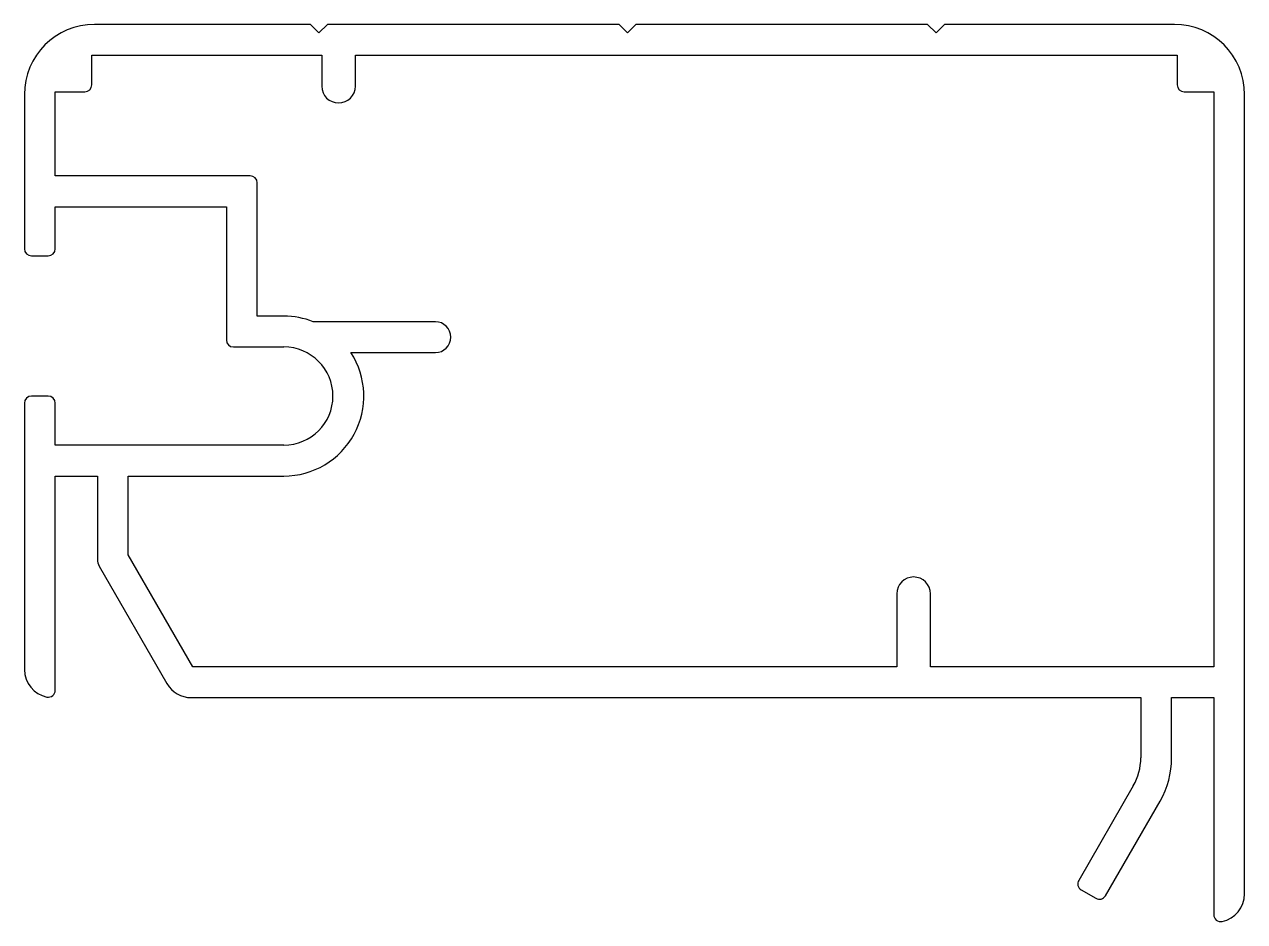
# Model space of a CAD drawing. Extents: x 2763.7 to 2807.2, y 1457.1 to 1489.1.
import ezdxf

# ---------------------------------------------------------------- set-up
doc = ezdxf.new("R2010")
doc.units = 0
doc.layers.get('0').update_dxf_attribs({"linetype": 'CONTINUOUS'})

msp = doc.modelspace()

# ---------------------------------------------------------------- linework, layer by layer
for p, q in [((2773.874, 1489.126), (2766.174, 1489.126)), ((2774.174, 1488.826), (2773.874, 1489.126)), ((2774.474, 1489.126), (2774.174, 1488.826)), ((2784.874, 1489.126), (2774.474, 1489.126)), ((2785.174, 1488.826), (2784.874, 1489.126)), ((2785.474, 1489.126), (2785.174, 1488.826)), ((2795.874, 1489.126), (2785.474, 1489.126)), ((2796.174, 1488.826), (2795.874, 1489.126)), ((2796.474, 1489.126), (2796.174, 1488.826)), ((2804.674, 1489.126), (2796.474, 1489.126)), ((2766.074, 1486.976), (2766.074, 1488.026)), ((2766.074, 1488.026), (2774.274, 1488.026)), ((2774.274, 1488.026), (2774.274, 1486.926)), ((2775.474, 1486.926), (2775.474, 1488.026)), ((2775.474, 1488.026), (2804.774, 1488.026)), ((2804.774, 1488.026), (2804.774, 1486.976)), ((2763.674, 1486.626), (2763.674, 1481.126)), ((2764.774, 1483.726), (2764.774, 1486.726)), ((2764.774, 1486.726), (2765.824, 1486.726)), ((2805.024, 1486.726), (2806.074, 1486.726)), ((2806.074, 1486.726), (2806.074, 1466.226)), ((2807.174, 1458.126), (2807.174, 1486.626)), ((2771.724, 1483.726), (2764.774, 1483.726)), ((2771.974, 1478.726), (2771.974, 1483.476)), ((2764.774, 1481.126), (2764.774, 1482.626)), ((2764.774, 1482.626), (2770.874, 1482.626)), ((2770.874, 1482.626), (2770.874, 1477.876)), ((2763.924, 1480.876), (2764.524, 1480.876)), ((2772.924, 1478.726), (2771.974, 1478.726)), ((2778.324, 1478.526), (2773.973, 1478.526)), ((2771.124, 1477.626), (2772.924, 1477.626)), ((2775.316, 1477.426), (2778.324, 1477.426)), ((2763.674, 1475.626), (2763.674, 1466.126)), ((2764.524, 1475.876), (2763.924, 1475.876)), ((2764.774, 1474.126), (2764.774, 1475.626)), ((2772.924, 1474.126), (2764.774, 1474.126)), ((2764.774, 1465.391), (2764.774, 1473.026)), ((2764.774, 1473.026), (2766.274, 1473.026)), ((2766.274, 1473.026), (2766.274, 1470.06)), ((2767.374, 1470.221), (2767.374, 1473.026)), ((2767.374, 1473.026), (2772.924, 1473.026)), ((2769.68, 1466.226), (2767.374, 1470.221)), ((2766.341, 1469.81), (2768.757, 1465.626)), ((2794.774, 1468.826), (2794.774, 1466.226)), ((2795.974, 1466.226), (2795.974, 1468.826)), ((2794.774, 1466.226), (2769.68, 1466.226)), ((2806.074, 1466.226), (2795.974, 1466.226)), ((2769.623, 1465.126), (2803.474, 1465.126)), ((2803.474, 1465.126), (2803.474, 1462.983)), ((2804.574, 1462.983), (2804.574, 1465.126)), ((2804.574, 1465.126), (2806.074, 1465.126)), ((2806.074, 1465.126), (2806.074, 1457.391)), ((2803.206, 1461.983), (2801.26, 1458.612)), ((2802.212, 1458.062), (2804.159, 1461.433)), ((2801.351, 1458.271), (2801.871, 1457.971))]:
    msp.add_line(p, q)
for centre, radius, start, end in [((2766.174, 1486.626), 2.5, 90, 180), ((2804.674, 1486.626), 2.5, 0, 90), ((2765.824, 1486.976), 0.25, 270, 0), ((2774.874, 1486.926), 0.6, 180, 0), ((2805.024, 1486.976), 0.25, 180, 270), ((2771.724, 1483.476), 0.25, 360, 90), ((2763.924, 1481.126), 0.25, 180, 270), ((2764.524, 1481.126), 0.25, 270, 0), ((2772.924, 1475.876), 2.85, 68.4075, 90), ((2778.324, 1477.976), 0.55, 270, 90), ((2771.124, 1477.876), 0.25, 180, 270), ((2772.924, 1475.876), 1.75, 270, 90), ((2772.924, 1475.876), 2.85, 270, 32.9468), ((2763.924, 1475.626), 0.25, 90, 180), ((2764.524, 1475.626), 0.25, 360, 90), ((2766.774, 1470.06), 0.5, 180, 210), ((2795.374, 1468.826), 0.6, 360, 180), ((2764.674, 1466.126), 1, 180, 258.463), ((2769.623, 1466.126), 1, 210, 270), ((2764.524, 1465.391), 0.25, 258.463, 0), ((2801.474, 1462.983), 2, 330, 0), ((2801.474, 1462.983), 3.1, 330, 0), ((2801.476, 1458.487), 0.25, 150, 240), ((2806.174, 1458.126), 1, 281.537, 0), ((2801.996, 1458.187), 0.25, 240, 330), ((2806.324, 1457.391), 0.25, 180, 281.537)]:
    msp.add_arc(centre, radius, start, end)

doc.saveas('drawing.dxf')
